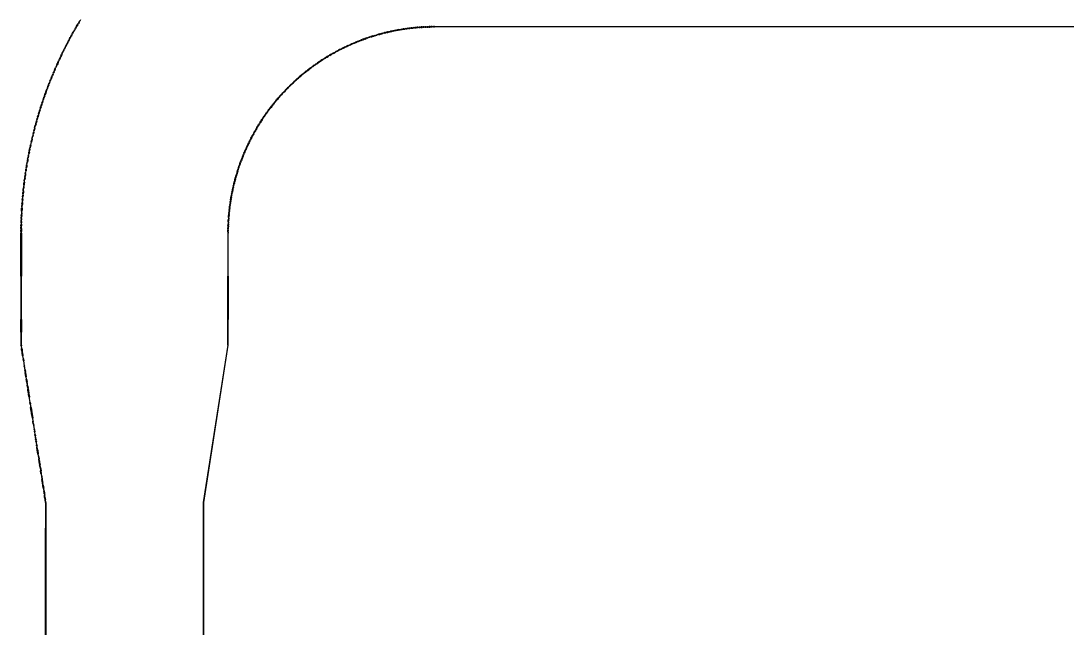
# Model space of a CAD drawing. Header units: metres. Extents: x 2 to 41.4, y 0.9 to 39.
# Drawn here: x 2 to 4.026, y 20.864 to 22.04 of the extents above; entities that cross this region are included whole.
import ezdxf

# ---------------------------------------------------------------- set-up
doc = ezdxf.new("R2010")
doc.units = ezdxf.units.M
doc.layers.add('BSA_MATERIAL_SECTION', color=7, linetype='Continuous')

msp = doc.modelspace()

# ---------------------------------------------------------------- linework, layer by layer
at = {"layer": 'BSA_MATERIAL_SECTION'}
for p, q in [((2.105, 22.0252), (2.1036, 22.0228)), ((2.1043, 22.0224), (2.1056, 22.0248)), ((2.105, 22.0252), (2.1063, 22.0277)), ((2.107, 22.0273), (2.1056, 22.0248)), ((2.1078, 22.0301), (2.1063, 22.0277)), ((2.107, 22.0273), (2.1085, 22.0297)), ((2.1078, 22.0301), (2.1092, 22.0326)), ((2.1099, 22.0322), (2.1085, 22.0297)), ((2.1092, 22.0326), (2.1106, 22.035)), ((2.1099, 22.0322), (2.1113, 22.0346)), ((2.112, 22.0374), (2.1106, 22.035)), ((2.1127, 22.037), (2.1113, 22.0346)), ((2.1135, 22.0398), (2.112, 22.0374)), ((2.1127, 22.037), (2.1142, 22.0394)), ((2.1156, 22.0418), (2.1142, 22.0394)), ((2.7414, 22.0245), (2.7394, 22.0242)), ((2.7414, 22.0245), (2.7433, 22.0248)), ((2.7453, 22.025), (2.7433, 22.0248)), ((2.7454, 22.0242), (2.7435, 22.024)), ((2.7453, 22.025), (2.7473, 22.0253)), ((2.7454, 22.0242), (2.7474, 22.0245)), ((2.7492, 22.0256), (2.7473, 22.0253)), ((2.7493, 22.0248), (2.7474, 22.0245)), ((2.7492, 22.0256), (2.7512, 22.0258)), ((2.7513, 22.025), (2.7493, 22.0248)), ((2.7532, 22.0261), (2.7512, 22.0258)), ((2.7513, 22.025), (2.7533, 22.0253)), ((2.7532, 22.0261), (2.7552, 22.0263)), ((2.7553, 22.0255), (2.7533, 22.0253)), ((2.7571, 22.0265), (2.7552, 22.0263)), ((2.7553, 22.0255), (2.7572, 22.0257)), ((2.7571, 22.0265), (2.7591, 22.0267)), ((2.7572, 22.0257), (2.7592, 22.0259)), ((2.7611, 22.0269), (2.7591, 22.0267)), ((2.7612, 22.0261), (2.7592, 22.0259)), ((2.7611, 22.0269), (2.7631, 22.0271)), ((2.7632, 22.0263), (2.7612, 22.0261)), ((2.7651, 22.0273), (2.7631, 22.0271)), ((2.7632, 22.0263), (2.7651, 22.0265)), ((2.7651, 22.0273), (2.767, 22.0275)), ((2.7671, 22.0267), (2.7651, 22.0265)), ((2.769, 22.0276), (2.767, 22.0275)), ((2.7671, 22.0267), (2.7691, 22.0268)), ((2.769, 22.0276), (2.771, 22.0278)), ((2.7711, 22.027), (2.7691, 22.0268)), ((2.773, 22.0279), (2.771, 22.0278)), ((2.7711, 22.027), (2.773, 22.0271)), ((2.773, 22.0279), (2.775, 22.0281)), ((2.775, 22.0273), (2.773, 22.0271)), ((2.777, 22.0282), (2.775, 22.0281)), ((2.775, 22.0273), (2.777, 22.0274)), ((2.777, 22.0282), (2.7789, 22.0283)), ((2.779, 22.0275), (2.777, 22.0274)), ((2.7809, 22.0284), (2.7789, 22.0283)), ((2.779, 22.0275), (2.781, 22.0276)), ((2.7809, 22.0284), (2.7829, 22.0285)), ((2.7829, 22.0277), (2.781, 22.0276)), ((2.7849, 22.0286), (2.7829, 22.0285)), ((2.7829, 22.0277), (2.7849, 22.0278)), ((2.7849, 22.0286), (2.7869, 22.0287)), ((2.7869, 22.0279), (2.7849, 22.0278)), ((2.7889, 22.0287), (2.7869, 22.0287)), ((2.7869, 22.0279), (2.7889, 22.0279)), ((2.7889, 22.0287), (2.7909, 22.0288)), ((2.7909, 22.028), (2.7889, 22.0279)), ((2.7928, 22.0288), (2.7909, 22.0288)), ((2.7909, 22.028), (2.7929, 22.028)), ((2.7928, 22.0288), (2.7948, 22.0289)), ((2.7948, 22.0281), (2.7929, 22.028)), ((2.7968, 22.0289), (2.7948, 22.0289)), ((2.7948, 22.0281), (2.7968, 22.0281)), ((2.7968, 22.0289), (2.7988, 22.0289)), ((2.7988, 22.0281), (2.7968, 22.0281)), ((2.8008, 22.0289), (2.7988, 22.0289)), ((2.7988, 22.0281), (2.8008, 22.0281)), ((2.8008, 22.0289), (2.8008, 22.0285)), ((2.8008, 22.0289), (5.9025, 22.0289)), ((2.8008, 22.0285), (2.8008, 22.0289)), ((2.8008, 22.0281), (2.8008, 22.0285)), ((2.8008, 22.0285), (2.8008, 22.0281)), ((5.9025, 22.0281), (2.8008, 22.0281)), ((2.0941, 22.0055), (2.0927, 22.003)), ((2.0934, 22.0026), (2.0948, 22.0051)), ((2.0941, 22.0055), (2.0954, 22.008)), ((2.0961, 22.0076), (2.0948, 22.0051)), ((2.0967, 22.0104), (2.0954, 22.008)), ((2.0961, 22.0076), (2.0974, 22.0101)), ((2.0967, 22.0104), (2.0981, 22.0129)), ((2.0988, 22.0125), (2.0974, 22.0101)), ((2.0994, 22.0154), (2.0981, 22.0129)), ((2.0988, 22.0125), (2.1001, 22.015)), ((2.0994, 22.0154), (2.1008, 22.0179)), ((2.1015, 22.0175), (2.1001, 22.015)), ((2.1022, 22.0203), (2.1008, 22.0179)), ((2.1015, 22.0175), (2.1029, 22.0199)), ((2.1022, 22.0203), (2.1036, 22.0228)), ((2.1043, 22.0224), (2.1029, 22.0199)), ((2.6607, 22.0036), (2.6625, 22.0042)), ((2.6644, 22.0049), (2.6625, 22.0042)), ((2.6628, 22.0035), (2.6647, 22.0042)), ((2.6644, 22.0049), (2.6663, 22.0056)), ((2.6665, 22.0048), (2.6647, 22.0042)), ((2.6682, 22.0063), (2.6663, 22.0056)), ((2.6665, 22.0048), (2.6684, 22.0055)), ((2.67, 22.0069), (2.6682, 22.0063)), ((2.6703, 22.0062), (2.6684, 22.0055)), ((2.67, 22.0069), (2.6719, 22.0076)), ((2.6703, 22.0062), (2.6722, 22.0068)), ((2.6719, 22.0076), (2.6738, 22.0082)), ((2.674, 22.0074), (2.6722, 22.0068)), ((2.6757, 22.0088), (2.6738, 22.0082)), ((2.674, 22.0074), (2.6759, 22.0081)), ((2.6757, 22.0088), (2.6776, 22.0094)), ((2.6778, 22.0087), (2.6759, 22.0081)), ((2.6795, 22.0101), (2.6776, 22.0094)), ((2.6778, 22.0087), (2.6797, 22.0093)), ((2.6814, 22.0107), (2.6795, 22.0101)), ((2.6816, 22.0099), (2.6797, 22.0093)), ((2.6814, 22.0107), (2.6833, 22.0112)), ((2.6816, 22.0099), (2.6835, 22.0105)), ((2.6852, 22.0118), (2.6833, 22.0112)), ((2.6854, 22.0111), (2.6835, 22.0105)), ((2.6852, 22.0118), (2.6871, 22.0124)), ((2.6854, 22.0111), (2.6873, 22.0116)), ((2.6871, 22.0124), (2.689, 22.013)), ((2.6873, 22.0116), (2.6892, 22.0122)), ((2.6909, 22.0135), (2.689, 22.013)), ((2.6911, 22.0127), (2.6892, 22.0122)), ((2.6909, 22.0135), (2.6928, 22.014)), ((2.693, 22.0133), (2.6911, 22.0127)), ((2.6947, 22.0146), (2.6928, 22.014)), ((2.693, 22.0133), (2.6949, 22.0138)), ((2.6947, 22.0146), (2.6966, 22.0151)), ((2.6968, 22.0143), (2.6949, 22.0138)), ((2.6986, 22.0156), (2.6966, 22.0151)), ((2.6968, 22.0143), (2.6988, 22.0148)), ((2.7005, 22.0161), (2.6986, 22.0156)), ((2.6988, 22.0148), (2.7007, 22.0153)), ((2.7005, 22.0161), (2.7024, 22.0166)), ((2.7026, 22.0158), (2.7007, 22.0153)), ((2.7024, 22.0166), (2.7043, 22.0171)), ((2.7045, 22.0163), (2.7026, 22.0158)), ((2.7063, 22.0176), (2.7043, 22.0171)), ((2.7045, 22.0163), (2.7065, 22.0168)), ((2.7063, 22.0176), (2.7082, 22.018)), ((2.7084, 22.0173), (2.7065, 22.0168)), ((2.7101, 22.0185), (2.7082, 22.018)), ((2.7084, 22.0173), (2.7103, 22.0177)), ((2.7121, 22.0189), (2.7101, 22.0185)), ((2.7122, 22.0182), (2.7103, 22.0177)), ((2.7121, 22.0189), (2.714, 22.0194)), ((2.7122, 22.0182), (2.7142, 22.0186)), ((2.714, 22.0194), (2.716, 22.0198)), ((2.7161, 22.019), (2.7142, 22.0186)), ((2.7179, 22.0202), (2.716, 22.0198)), ((2.7161, 22.019), (2.7181, 22.0194)), ((2.7198, 22.0206), (2.7179, 22.0202)), ((2.72, 22.0198), (2.7181, 22.0194)), ((2.7198, 22.0206), (2.7218, 22.021)), ((2.72, 22.0198), (2.7219, 22.0202)), ((2.7218, 22.021), (2.7237, 22.0214)), ((2.7239, 22.0206), (2.7219, 22.0202)), ((2.7257, 22.0218), (2.7237, 22.0214)), ((2.7239, 22.0206), (2.7258, 22.021)), ((2.7257, 22.0218), (2.7276, 22.0222)), ((2.7278, 22.0214), (2.7258, 22.021)), ((2.7296, 22.0225), (2.7276, 22.0222)), ((2.7278, 22.0214), (2.7297, 22.0217)), ((2.7316, 22.0229), (2.7296, 22.0225)), ((2.7317, 22.0221), (2.7297, 22.0217)), ((2.7316, 22.0229), (2.7335, 22.0232)), ((2.7317, 22.0221), (2.7337, 22.0224)), ((2.7335, 22.0232), (2.7355, 22.0235)), ((2.7356, 22.0227), (2.7337, 22.0224)), ((2.7374, 22.0239), (2.7355, 22.0235)), ((2.7356, 22.0227), (2.7376, 22.0231)), ((2.7374, 22.0239), (2.7394, 22.0242)), ((2.7395, 22.0234), (2.7376, 22.0231)), ((2.7395, 22.0234), (2.7415, 22.0237)), ((2.7415, 22.0237), (2.7435, 22.024)), ((2.0837, 21.9854), (2.0825, 21.9829)), ((2.0832, 21.9825), (2.0845, 21.985)), ((2.0837, 21.9854), (2.085, 21.9879)), ((2.0857, 21.9876), (2.0845, 21.985)), ((2.0863, 21.9904), (2.085, 21.9879)), ((2.0857, 21.9876), (2.087, 21.9901)), ((2.0863, 21.9904), (2.0875, 21.993)), ((2.0883, 21.9926), (2.087, 21.9901)), ((2.0875, 21.993), (2.0888, 21.9955)), ((2.0883, 21.9926), (2.0895, 21.9951)), ((2.0901, 21.998), (2.0888, 21.9955)), ((2.0908, 21.9976), (2.0895, 21.9951)), ((2.0914, 22.0005), (2.0901, 21.998)), ((2.0908, 21.9976), (2.0921, 22.0001)), ((2.0914, 22.0005), (2.0927, 22.003)), ((2.0934, 22.0026), (2.0921, 22.0001)), ((2.6171, 21.9842), (2.6153, 21.9833)), ((2.6189, 21.9851), (2.6171, 21.9842)), ((2.6192, 21.9844), (2.6174, 21.9835)), ((2.6189, 21.9851), (2.6206, 21.986)), ((2.6192, 21.9844), (2.621, 21.9853)), ((2.6206, 21.986), (2.6224, 21.9869)), ((2.6228, 21.9862), (2.621, 21.9853)), ((2.6242, 21.9878), (2.6224, 21.9869)), ((2.6228, 21.9862), (2.6245, 21.9871)), ((2.6242, 21.9878), (2.626, 21.9887)), ((2.6263, 21.988), (2.6245, 21.9871)), ((2.6278, 21.9895), (2.626, 21.9887)), ((2.6263, 21.988), (2.6281, 21.9888)), ((2.6278, 21.9895), (2.6296, 21.9904)), ((2.6299, 21.9897), (2.6281, 21.9888)), ((2.6314, 21.9912), (2.6296, 21.9904)), ((2.6299, 21.9897), (2.6317, 21.9905)), ((2.6332, 21.9921), (2.6314, 21.9912)), ((2.6335, 21.9913), (2.6317, 21.9905)), ((2.6332, 21.9921), (2.635, 21.9929)), ((2.6335, 21.9913), (2.6353, 21.9922)), ((2.635, 21.9929), (2.6368, 21.9937)), ((2.6371, 21.993), (2.6353, 21.9922)), ((2.6386, 21.9945), (2.6368, 21.9937)), ((2.6371, 21.993), (2.6389, 21.9938)), ((2.6386, 21.9945), (2.6404, 21.9953)), ((2.6407, 21.9946), (2.6389, 21.9938)), ((2.6422, 21.9961), (2.6404, 21.9953)), ((2.6407, 21.9946), (2.6425, 21.9954)), ((2.6422, 21.9961), (2.6441, 21.9969)), ((2.6444, 21.9962), (2.6425, 21.9954)), ((2.6459, 21.9977), (2.6441, 21.9969)), ((2.6444, 21.9962), (2.6462, 21.997)), ((2.6459, 21.9977), (2.6477, 21.9985)), ((2.648, 21.9977), (2.6462, 21.997)), ((2.6496, 21.9992), (2.6477, 21.9985)), ((2.648, 21.9977), (2.6499, 21.9985)), ((2.6496, 21.9992), (2.6514, 22)), ((2.6517, 21.9992), (2.6499, 21.9985)), ((2.6533, 22.0007), (2.6514, 22)), ((2.6517, 21.9992), (2.6535, 22)), ((2.6533, 22.0007), (2.6551, 22.0014)), ((2.6554, 22.0007), (2.6535, 22)), ((2.657, 22.0021), (2.6551, 22.0014)), ((2.6554, 22.0007), (2.6572, 22.0014)), ((2.657, 22.0021), (2.6588, 22.0029)), ((2.6591, 22.0021), (2.6572, 22.0014)), ((2.6607, 22.0036), (2.6588, 22.0029)), ((2.6591, 22.0021), (2.661, 22.0028)), ((2.6628, 22.0035), (2.661, 22.0028)), ((2.074, 21.9651), (2.0728, 21.9625)), ((2.0735, 21.9622), (2.0747, 21.9647)), ((2.074, 21.9651), (2.0752, 21.9676)), ((2.0759, 21.9673), (2.0747, 21.9647)), ((2.0752, 21.9676), (2.0764, 21.9702)), ((2.0759, 21.9673), (2.0771, 21.9698)), ((2.0776, 21.9727), (2.0764, 21.9702)), ((2.0783, 21.9724), (2.0771, 21.9698)), ((2.0776, 21.9727), (2.0788, 21.9753)), ((2.0795, 21.9749), (2.0783, 21.9724)), ((2.08, 21.9778), (2.0788, 21.9753)), ((2.0795, 21.9749), (2.0807, 21.9775)), ((2.08, 21.9778), (2.0812, 21.9803)), ((2.0807, 21.9775), (2.082, 21.98)), ((2.0825, 21.9829), (2.0812, 21.9803)), ((2.0832, 21.9825), (2.082, 21.98)), ((2.5827, 21.9642), (2.5811, 21.9631)), ((2.5832, 21.9636), (2.5815, 21.9625)), ((2.5844, 21.9653), (2.5827, 21.9642)), ((2.5832, 21.9636), (2.5848, 21.9646)), ((2.5844, 21.9653), (2.5861, 21.9664)), ((2.5865, 21.9657), (2.5848, 21.9646)), ((2.5861, 21.9664), (2.5877, 21.9674)), ((2.5882, 21.9668), (2.5865, 21.9657)), ((2.5894, 21.9685), (2.5877, 21.9674)), ((2.5882, 21.9668), (2.5899, 21.9678)), ((2.5894, 21.9685), (2.5911, 21.9695)), ((2.5915, 21.9689), (2.5899, 21.9678)), ((2.5928, 21.9706), (2.5911, 21.9695)), ((2.5915, 21.9689), (2.5932, 21.9699)), ((2.5945, 21.9716), (2.5928, 21.9706)), ((2.5932, 21.9699), (2.5949, 21.9709)), ((2.5945, 21.9716), (2.5962, 21.9726)), ((2.5966, 21.9719), (2.5949, 21.9709)), ((2.5962, 21.9726), (2.5979, 21.9736)), ((2.5983, 21.973), (2.5966, 21.9719)), ((2.5997, 21.9747), (2.5979, 21.9736)), ((2.5983, 21.973), (2.6001, 21.974)), ((2.6014, 21.9756), (2.5997, 21.9747)), ((2.6001, 21.974), (2.6018, 21.9749)), ((2.6014, 21.9756), (2.6031, 21.9766)), ((2.6035, 21.9759), (2.6018, 21.9749)), ((2.6048, 21.9776), (2.6031, 21.9766)), ((2.6052, 21.9769), (2.6035, 21.9759)), ((2.6048, 21.9776), (2.6066, 21.9786)), ((2.6052, 21.9769), (2.607, 21.9779)), ((2.6066, 21.9786), (2.6083, 21.9795)), ((2.607, 21.9779), (2.6087, 21.9788)), ((2.6101, 21.9805), (2.6083, 21.9795)), ((2.6104, 21.9798), (2.6087, 21.9788)), ((2.6118, 21.9814), (2.6101, 21.9805)), ((2.6122, 21.9807), (2.6104, 21.9798)), ((2.6118, 21.9814), (2.6136, 21.9824)), ((2.6122, 21.9807), (2.6139, 21.9817)), ((2.6136, 21.9824), (2.6153, 21.9833)), ((2.6139, 21.9817), (2.6157, 21.9826)), ((2.6174, 21.9835), (2.6157, 21.9826)), ((2.0648, 21.9445), (2.0637, 21.9419)), ((2.0644, 21.9415), (2.0655, 21.9441)), ((2.0648, 21.9445), (2.0659, 21.947)), ((2.0666, 21.9467), (2.0655, 21.9441)), ((2.0659, 21.947), (2.067, 21.9496)), ((2.0666, 21.9467), (2.0678, 21.9493)), ((2.0682, 21.9522), (2.067, 21.9496)), ((2.0689, 21.9519), (2.0678, 21.9493)), ((2.0693, 21.9548), (2.0682, 21.9522)), ((2.0689, 21.9519), (2.07, 21.9545)), ((2.0693, 21.9548), (2.0705, 21.9574)), ((2.0712, 21.957), (2.07, 21.9545)), ((2.0716, 21.9599), (2.0705, 21.9574)), ((2.0724, 21.9596), (2.0712, 21.957)), ((2.0716, 21.9599), (2.0728, 21.9625)), ((2.0724, 21.9596), (2.0735, 21.9622)), ((2.5536, 21.9434), (2.5521, 21.9422)), ((2.5536, 21.9434), (2.5552, 21.9446)), ((2.5557, 21.944), (2.5541, 21.9428)), ((2.5568, 21.9458), (2.5552, 21.9446)), ((2.5557, 21.944), (2.5573, 21.9452)), ((2.5568, 21.9458), (2.5584, 21.947)), ((2.5588, 21.9464), (2.5573, 21.9452)), ((2.5599, 21.9483), (2.5584, 21.947)), ((2.5588, 21.9464), (2.5604, 21.9476)), ((2.5615, 21.9494), (2.5599, 21.9483)), ((2.5604, 21.9476), (2.562, 21.9488)), ((2.5615, 21.9494), (2.5631, 21.9506)), ((2.5636, 21.95), (2.562, 21.9488)), ((2.5631, 21.9506), (2.5647, 21.9518)), ((2.5652, 21.9512), (2.5636, 21.95)), ((2.5663, 21.953), (2.5647, 21.9518)), ((2.5652, 21.9512), (2.5668, 21.9523)), ((2.5679, 21.9541), (2.5663, 21.953)), ((2.5684, 21.9535), (2.5668, 21.9523)), ((2.5679, 21.9541), (2.5696, 21.9553)), ((2.5684, 21.9535), (2.57, 21.9546)), ((2.5712, 21.9564), (2.5696, 21.9553)), ((2.57, 21.9546), (2.5717, 21.9558)), ((2.5712, 21.9564), (2.5728, 21.9576)), ((2.5733, 21.9569), (2.5717, 21.9558)), ((2.5728, 21.9576), (2.5745, 21.9587)), ((2.5733, 21.9569), (2.5749, 21.958)), ((2.5761, 21.9598), (2.5745, 21.9587)), ((2.5765, 21.9592), (2.5749, 21.958)), ((2.5761, 21.9598), (2.5777, 21.9609)), ((2.5765, 21.9592), (2.5782, 21.9603)), ((2.5794, 21.962), (2.5777, 21.9609)), ((2.5798, 21.9614), (2.5782, 21.9603)), ((2.5794, 21.962), (2.5811, 21.9631)), ((2.5798, 21.9614), (2.5815, 21.9625)), ((2.0562, 21.9236), (2.0552, 21.921)), ((2.0559, 21.9207), (2.0569, 21.9233)), ((2.0562, 21.9236), (2.0572, 21.9262)), ((2.058, 21.9259), (2.0569, 21.9233)), ((2.0583, 21.9288), (2.0572, 21.9262)), ((2.058, 21.9259), (2.059, 21.9285)), ((2.0583, 21.9288), (2.0593, 21.9314)), ((2.0601, 21.9311), (2.059, 21.9285)), ((2.0604, 21.9341), (2.0593, 21.9314)), ((2.0601, 21.9311), (2.0612, 21.9337)), ((2.0604, 21.9341), (2.0615, 21.9367)), ((2.0622, 21.9364), (2.0612, 21.9337)), ((2.0626, 21.9393), (2.0615, 21.9367)), ((2.0622, 21.9364), (2.0633, 21.939)), ((2.0626, 21.9393), (2.0637, 21.9419)), ((2.0644, 21.9415), (2.0633, 21.939)), ((2.5294, 21.9228), (2.5309, 21.9241)), ((2.5314, 21.9235), (2.53, 21.9222)), ((2.5324, 21.9255), (2.5309, 21.9241)), ((2.5314, 21.9235), (2.5329, 21.9249)), ((2.5324, 21.9255), (2.5338, 21.9268)), ((2.5344, 21.9262), (2.5329, 21.9249)), ((2.5353, 21.9281), (2.5338, 21.9268)), ((2.5344, 21.9262), (2.5359, 21.9275)), ((2.5353, 21.9281), (2.5368, 21.9294)), ((2.5359, 21.9275), (2.5373, 21.9288)), ((2.5383, 21.9307), (2.5368, 21.9294)), ((2.5388, 21.9301), (2.5373, 21.9288)), ((2.5383, 21.9307), (2.5398, 21.932)), ((2.5403, 21.9314), (2.5388, 21.9301)), ((2.5413, 21.9333), (2.5398, 21.932)), ((2.5403, 21.9314), (2.5418, 21.9327)), ((2.5413, 21.9333), (2.5428, 21.9346)), ((2.5434, 21.934), (2.5418, 21.9327)), ((2.5444, 21.9359), (2.5428, 21.9346)), ((2.5434, 21.934), (2.5449, 21.9353)), ((2.5444, 21.9359), (2.5459, 21.9372)), ((2.5464, 21.9365), (2.5449, 21.9353)), ((2.5474, 21.9384), (2.5459, 21.9372)), ((2.5464, 21.9365), (2.5479, 21.9378)), ((2.5474, 21.9384), (2.549, 21.9397)), ((2.5495, 21.9391), (2.5479, 21.9378)), ((2.5505, 21.9409), (2.549, 21.9397)), ((2.5495, 21.9391), (2.551, 21.9403)), ((2.5505, 21.9409), (2.5521, 21.9422)), ((2.551, 21.9403), (2.5526, 21.9415)), ((2.5541, 21.9428), (2.5526, 21.9415)), ((2.0482, 21.9025), (2.0492, 21.9052)), ((2.0489, 21.9022), (2.0499, 21.9049)), ((2.0492, 21.9052), (2.0501, 21.9078)), ((2.0499, 21.9049), (2.0509, 21.9075)), ((2.0511, 21.9104), (2.0501, 21.9078)), ((2.0519, 21.9102), (2.0509, 21.9075)), ((2.0521, 21.9131), (2.0511, 21.9104)), ((2.0519, 21.9102), (2.0529, 21.9128)), ((2.0521, 21.9131), (2.0531, 21.9157)), ((2.0539, 21.9154), (2.0529, 21.9128)), ((2.0531, 21.9157), (2.0541, 21.9183)), ((2.0539, 21.9154), (2.0549, 21.9181)), ((2.0552, 21.921), (2.0541, 21.9183)), ((2.0559, 21.9207), (2.0549, 21.9181)), ((2.5096, 21.9032), (2.5083, 21.9017)), ((2.5089, 21.9012), (2.5102, 21.9026)), ((2.5096, 21.9032), (2.511, 21.9046)), ((2.5116, 21.9041), (2.5102, 21.9026)), ((2.5124, 21.9061), (2.511, 21.9046)), ((2.5116, 21.9041), (2.513, 21.9055)), ((2.5124, 21.9061), (2.5138, 21.9075)), ((2.5143, 21.9069), (2.513, 21.9055)), ((2.5152, 21.9089), (2.5138, 21.9075)), ((2.5143, 21.9069), (2.5157, 21.9084)), ((2.5152, 21.9089), (2.5166, 21.9103)), ((2.5157, 21.9084), (2.5171, 21.9098)), ((2.518, 21.9117), (2.5166, 21.9103)), ((2.5185, 21.9112), (2.5171, 21.9098)), ((2.518, 21.9117), (2.5194, 21.9131)), ((2.5199, 21.9126), (2.5185, 21.9112)), ((2.5208, 21.9145), (2.5194, 21.9131)), ((2.5199, 21.9126), (2.5213, 21.914)), ((2.5208, 21.9145), (2.5222, 21.9159)), ((2.5213, 21.914), (2.5228, 21.9154)), ((2.5236, 21.9173), (2.5222, 21.9159)), ((2.5242, 21.9167), (2.5228, 21.9154)), ((2.5236, 21.9173), (2.5251, 21.9187)), ((2.5256, 21.9181), (2.5242, 21.9167)), ((2.5265, 21.9201), (2.5251, 21.9187)), ((2.5256, 21.9181), (2.5271, 21.9195)), ((2.5265, 21.9201), (2.528, 21.9214)), ((2.5285, 21.9208), (2.5271, 21.9195)), ((2.5294, 21.9228), (2.528, 21.9214)), ((2.5285, 21.9208), (2.53, 21.9222)), ((2.0408, 21.8812), (2.0417, 21.8839)), ((2.0424, 21.8836), (2.0415, 21.8809)), ((2.0426, 21.8865), (2.0417, 21.8839)), ((2.0424, 21.8836), (2.0433, 21.8863)), ((2.0426, 21.8865), (2.0435, 21.8892)), ((2.0442, 21.8889), (2.0433, 21.8863)), ((2.0435, 21.8892), (2.0444, 21.8919)), ((2.0442, 21.8889), (2.0452, 21.8916)), ((2.0453, 21.8945), (2.0444, 21.8919)), ((2.0461, 21.8943), (2.0452, 21.8916)), ((2.0463, 21.8972), (2.0453, 21.8945)), ((2.0461, 21.8943), (2.047, 21.8969)), ((2.0463, 21.8972), (2.0472, 21.8998)), ((2.048, 21.8996), (2.047, 21.8969)), ((2.0482, 21.9025), (2.0472, 21.8998)), ((2.0489, 21.9022), (2.048, 21.8996)), ((2.4925, 21.8838), (2.4913, 21.8823)), ((2.4932, 21.8833), (2.4919, 21.8818)), ((2.4925, 21.8838), (2.4938, 21.8853)), ((2.4932, 21.8833), (2.4944, 21.8848)), ((2.4938, 21.8853), (2.4951, 21.8869)), ((2.4944, 21.8848), (2.4957, 21.8863)), ((2.4964, 21.8884), (2.4951, 21.8869)), ((2.497, 21.8879), (2.4957, 21.8863)), ((2.4964, 21.8884), (2.4977, 21.8899)), ((2.4983, 21.8894), (2.497, 21.8879)), ((2.499, 21.8914), (2.4977, 21.8899)), ((2.4983, 21.8894), (2.4996, 21.8909)), ((2.499, 21.8914), (2.5003, 21.8929)), ((2.5009, 21.8924), (2.4996, 21.8909)), ((2.5016, 21.8944), (2.5003, 21.8929)), ((2.5009, 21.8924), (2.5022, 21.8939)), ((2.5016, 21.8944), (2.5029, 21.8959)), ((2.5035, 21.8953), (2.5022, 21.8939)), ((2.5043, 21.8973), (2.5029, 21.8959)), ((2.5035, 21.8953), (2.5048, 21.8968)), ((2.5043, 21.8973), (2.5056, 21.8988)), ((2.5062, 21.8983), (2.5048, 21.8968)), ((2.5069, 21.9003), (2.5056, 21.8988)), ((2.5062, 21.8983), (2.5075, 21.8997)), ((2.5069, 21.9003), (2.5083, 21.9017)), ((2.5089, 21.9012), (2.5075, 21.8997)), ((2.034, 21.8597), (2.0348, 21.8624)), ((2.0356, 21.8621), (2.0347, 21.8594)), ((2.0356, 21.8651), (2.0348, 21.8624)), ((2.0356, 21.8651), (2.0365, 21.8678)), ((2.0356, 21.8621), (2.0364, 21.8648)), ((2.0372, 21.8675), (2.0364, 21.8648)), ((2.0373, 21.8705), (2.0365, 21.8678)), ((2.0372, 21.8675), (2.0381, 21.8702)), ((2.0373, 21.8705), (2.0382, 21.8731)), ((2.0389, 21.8729), (2.0381, 21.8702)), ((2.039, 21.8758), (2.0382, 21.8731)), ((2.0389, 21.8729), (2.0398, 21.8756)), ((2.039, 21.8758), (2.0399, 21.8785)), ((2.0407, 21.8783), (2.0398, 21.8756)), ((2.0408, 21.8812), (2.0399, 21.8785)), ((2.0407, 21.8783), (2.0415, 21.8809)), ((2.4767, 21.8634), (2.4756, 21.8618)), ((2.4762, 21.8613), (2.4774, 21.8629)), ((2.4767, 21.8634), (2.4779, 21.865)), ((2.4785, 21.8645), (2.4774, 21.8629)), ((2.4791, 21.8666), (2.4779, 21.865)), ((2.4785, 21.8645), (2.4797, 21.8661)), ((2.4791, 21.8666), (2.4803, 21.8682)), ((2.4809, 21.8677), (2.4797, 21.8661)), ((2.4815, 21.8698), (2.4803, 21.8682)), ((2.4809, 21.8677), (2.4821, 21.8693)), ((2.4815, 21.8698), (2.4827, 21.8714)), ((2.4833, 21.8709), (2.4821, 21.8693)), ((2.4839, 21.8729), (2.4827, 21.8714)), ((2.4833, 21.8709), (2.4845, 21.8724)), ((2.4839, 21.8729), (2.4851, 21.8745)), ((2.4857, 21.874), (2.4845, 21.8724)), ((2.4863, 21.8761), (2.4851, 21.8745)), ((2.4857, 21.874), (2.4869, 21.8756)), ((2.4863, 21.8761), (2.4875, 21.8776)), ((2.4882, 21.8771), (2.4869, 21.8756)), ((2.4888, 21.8792), (2.4875, 21.8776)), ((2.4882, 21.8771), (2.4894, 21.8787)), ((2.4888, 21.8792), (2.49, 21.8807)), ((2.4907, 21.8802), (2.4894, 21.8787)), ((2.4913, 21.8823), (2.49, 21.8807)), ((2.4907, 21.8802), (2.4919, 21.8818)), ((2.0293, 21.8434), (2.0285, 21.8407)), ((2.0293, 21.8434), (2.03, 21.8461)), ((2.0293, 21.8405), (2.03, 21.8432)), ((2.0308, 21.8489), (2.03, 21.8461)), ((2.0308, 21.8459), (2.03, 21.8432)), ((2.0308, 21.8489), (2.0316, 21.8516)), ((2.0308, 21.8459), (2.0316, 21.8486)), ((2.0324, 21.8543), (2.0316, 21.8516)), ((2.0323, 21.8513), (2.0316, 21.8486)), ((2.0323, 21.8513), (2.0331, 21.854)), ((2.0324, 21.8543), (2.0332, 21.857)), ((2.0339, 21.8567), (2.0331, 21.854)), ((2.034, 21.8597), (2.0332, 21.857)), ((2.0339, 21.8567), (2.0347, 21.8594)), ((2.4612, 21.8403), (2.4623, 21.842)), ((2.4633, 21.8436), (2.4623, 21.842)), ((2.4629, 21.8415), (2.464, 21.8432)), ((2.4633, 21.8436), (2.4644, 21.8453)), ((2.4651, 21.8449), (2.464, 21.8432)), ((2.4655, 21.847), (2.4644, 21.8453)), ((2.4651, 21.8449), (2.4661, 21.8465)), ((2.4655, 21.847), (2.4666, 21.8486)), ((2.4672, 21.8482), (2.4661, 21.8465)), ((2.4677, 21.8503), (2.4666, 21.8486)), ((2.4672, 21.8482), (2.4683, 21.8499)), ((2.4677, 21.8503), (2.4688, 21.852)), ((2.4694, 21.8515), (2.4683, 21.8499)), ((2.4699, 21.8536), (2.4688, 21.852)), ((2.4694, 21.8515), (2.4705, 21.8532)), ((2.4699, 21.8536), (2.471, 21.8552)), ((2.4717, 21.8548), (2.4705, 21.8532)), ((2.4721, 21.8569), (2.471, 21.8552)), ((2.4717, 21.8548), (2.4728, 21.8564)), ((2.4721, 21.8569), (2.4733, 21.8585)), ((2.4739, 21.8581), (2.4728, 21.8564)), ((2.4744, 21.8601), (2.4733, 21.8585)), ((2.4739, 21.8581), (2.4751, 21.8597)), ((2.4744, 21.8601), (2.4756, 21.8618)), ((2.4762, 21.8613), (2.4751, 21.8597)), ((2.0235, 21.8216), (2.0229, 21.8189)), ((2.0235, 21.8216), (2.0242, 21.8243)), ((2.0249, 21.8271), (2.0242, 21.8243)), ((2.025, 21.8241), (2.0243, 21.8214)), ((2.0249, 21.8271), (2.0256, 21.8298)), ((2.025, 21.8241), (2.0257, 21.8269)), ((2.0263, 21.8325), (2.0256, 21.8298)), ((2.0264, 21.8296), (2.0257, 21.8269)), ((2.0263, 21.8325), (2.027, 21.8353)), ((2.0271, 21.8323), (2.0264, 21.8296)), ((2.027, 21.8353), (2.0278, 21.838)), ((2.0271, 21.8323), (2.0278, 21.8351)), ((2.0285, 21.8407), (2.0278, 21.838)), ((2.0278, 21.8351), (2.0286, 21.8378)), ((2.0293, 21.8405), (2.0286, 21.8378)), ((2.4511, 21.8231), (2.4502, 21.8214)), ((2.4509, 21.821), (2.4518, 21.8228)), ((2.4511, 21.8231), (2.4521, 21.8249)), ((2.4528, 21.8245), (2.4518, 21.8228)), ((2.4531, 21.8266), (2.4521, 21.8249)), ((2.4528, 21.8245), (2.4538, 21.8262)), ((2.4531, 21.8266), (2.4541, 21.8283)), ((2.4548, 21.8279), (2.4538, 21.8262)), ((2.4551, 21.8301), (2.4541, 21.8283)), ((2.4548, 21.8279), (2.4557, 21.8297)), ((2.4561, 21.8318), (2.4551, 21.8301)), ((2.4568, 21.8314), (2.4557, 21.8297)), ((2.4561, 21.8318), (2.4571, 21.8335)), ((2.4568, 21.8314), (2.4578, 21.8331)), ((2.4571, 21.8335), (2.4581, 21.8352)), ((2.4588, 21.8348), (2.4578, 21.8331)), ((2.4591, 21.8369), (2.4581, 21.8352)), ((2.4588, 21.8348), (2.4598, 21.8365)), ((2.4591, 21.8369), (2.4602, 21.8386)), ((2.4608, 21.8382), (2.4598, 21.8365)), ((2.4612, 21.8403), (2.4602, 21.8386)), ((2.4608, 21.8382), (2.4619, 21.8399)), ((2.4629, 21.8415), (2.4619, 21.8399)), ((2.019, 21.8024), (2.0184, 21.7996)), ((2.0196, 21.8051), (2.019, 21.8024)), ((2.0192, 21.7995), (2.0198, 21.8022)), ((2.0196, 21.8051), (2.0203, 21.8079)), ((2.0198, 21.8022), (2.0204, 21.805)), ((2.0209, 21.8106), (2.0203, 21.8079)), ((2.021, 21.8077), (2.0204, 21.805)), ((2.0209, 21.8106), (2.0215, 21.8134)), ((2.0217, 21.8105), (2.021, 21.8077)), ((2.0215, 21.8134), (2.0222, 21.8161)), ((2.0217, 21.8105), (2.0223, 21.8132)), ((2.0229, 21.8189), (2.0222, 21.8161)), ((2.0223, 21.8132), (2.023, 21.8159)), ((2.0236, 21.8187), (2.023, 21.8159)), ((2.0236, 21.8187), (2.0243, 21.8214)), ((2.4393, 21.8002), (2.4402, 21.8019)), ((2.44, 21.7998), (2.4409, 21.8016)), ((2.4402, 21.8019), (2.441, 21.8037)), ((2.4418, 21.8034), (2.4409, 21.8016)), ((2.4419, 21.8055), (2.441, 21.8037)), ((2.4418, 21.8034), (2.4426, 21.8052)), ((2.4419, 21.8055), (2.4428, 21.8073)), ((2.4435, 21.8069), (2.4426, 21.8052)), ((2.4437, 21.8091), (2.4428, 21.8073)), ((2.4435, 21.8069), (2.4444, 21.8087)), ((2.4437, 21.8091), (2.4446, 21.8109)), ((2.4453, 21.8105), (2.4444, 21.8087)), ((2.4455, 21.8126), (2.4446, 21.8109)), ((2.4453, 21.8105), (2.4462, 21.8123)), ((2.4455, 21.8126), (2.4464, 21.8144)), ((2.4471, 21.814), (2.4462, 21.8123)), ((2.4473, 21.8161), (2.4464, 21.8144)), ((2.4471, 21.814), (2.448, 21.8158)), ((2.4473, 21.8161), (2.4483, 21.8179)), ((2.449, 21.8175), (2.448, 21.8158)), ((2.4492, 21.8197), (2.4483, 21.8179)), ((2.449, 21.8175), (2.4499, 21.8193)), ((2.4492, 21.8197), (2.4502, 21.8214)), ((2.4509, 21.821), (2.4499, 21.8193)), ((2.015, 21.7831), (2.0144, 21.7803)), ((2.015, 21.7831), (2.0155, 21.7858)), ((2.0152, 21.7801), (2.0158, 21.7829)), ((2.0161, 21.7886), (2.0155, 21.7858)), ((2.0163, 21.7857), (2.0158, 21.7829)), ((2.0161, 21.7886), (2.0166, 21.7914)), ((2.0163, 21.7857), (2.0169, 21.7884)), ((2.0166, 21.7914), (2.0172, 21.7941)), ((2.0174, 21.7912), (2.0169, 21.7884)), ((2.0178, 21.7969), (2.0172, 21.7941)), ((2.0174, 21.7912), (2.018, 21.7939)), ((2.0178, 21.7969), (2.0184, 21.7996)), ((2.0186, 21.7967), (2.018, 21.7939)), ((2.0192, 21.7995), (2.0186, 21.7967)), ((2.4305, 21.7801), (2.4313, 21.782)), ((2.432, 21.7817), (2.4312, 21.7798)), ((2.432, 21.7838), (2.4313, 21.782)), ((2.432, 21.7838), (2.4328, 21.7856)), ((2.432, 21.7817), (2.4328, 21.7835)), ((2.4336, 21.7875), (2.4328, 21.7856)), ((2.4335, 21.7853), (2.4328, 21.7835)), ((2.4335, 21.7853), (2.4343, 21.7872)), ((2.4336, 21.7875), (2.4344, 21.7893)), ((2.4351, 21.789), (2.4343, 21.7872)), ((2.4352, 21.7911), (2.4344, 21.7893)), ((2.4351, 21.789), (2.4359, 21.7908)), ((2.4352, 21.7911), (2.436, 21.7929)), ((2.4367, 21.7926), (2.4359, 21.7908)), ((2.4368, 21.7947), (2.436, 21.7929)), ((2.4367, 21.7926), (2.4375, 21.7944)), ((2.4368, 21.7947), (2.4376, 21.7965)), ((2.4384, 21.7962), (2.4375, 21.7944)), ((2.4385, 21.7984), (2.4376, 21.7965)), ((2.4384, 21.7962), (2.4392, 21.798)), ((2.4393, 21.8002), (2.4385, 21.7984)), ((2.44, 21.7998), (2.4392, 21.798)), ((2.0105, 21.7581), (2.011, 21.7609)), ((2.0114, 21.7636), (2.011, 21.7609)), ((2.0114, 21.7636), (2.0119, 21.7664)), ((2.0117, 21.7607), (2.0122, 21.7635)), ((2.0124, 21.7692), (2.0119, 21.7664)), ((2.0122, 21.7635), (2.0127, 21.7663)), ((2.0129, 21.772), (2.0124, 21.7692)), ((2.0132, 21.7691), (2.0127, 21.7663)), ((2.0129, 21.772), (2.0134, 21.7747)), ((2.0137, 21.7718), (2.0132, 21.7691)), ((2.0139, 21.7775), (2.0134, 21.7747)), ((2.0137, 21.7718), (2.0142, 21.7746)), ((2.0139, 21.7775), (2.0144, 21.7803)), ((2.0147, 21.7774), (2.0142, 21.7746)), ((2.0147, 21.7774), (2.0152, 21.7801)), ((2.4234, 21.7616), (2.4228, 21.7597)), ((2.4241, 21.7634), (2.4234, 21.7616)), ((2.4235, 21.7594), (2.4242, 21.7613)), ((2.4241, 21.7634), (2.4248, 21.7653)), ((2.4249, 21.7632), (2.4242, 21.7613)), ((2.4248, 21.7653), (2.4255, 21.7672)), ((2.4249, 21.7632), (2.4255, 21.765)), ((2.4261, 21.769), (2.4255, 21.7672)), ((2.4262, 21.7669), (2.4255, 21.765)), ((2.4261, 21.769), (2.4269, 21.7709)), ((2.4262, 21.7669), (2.4269, 21.7688)), ((2.4276, 21.7727), (2.4269, 21.7709)), ((2.4276, 21.7706), (2.4269, 21.7688)), ((2.4276, 21.7727), (2.4283, 21.7746)), ((2.4276, 21.7706), (2.4283, 21.7725)), ((2.429, 21.7765), (2.4283, 21.7746)), ((2.429, 21.7743), (2.4283, 21.7725)), ((2.429, 21.7765), (2.4297, 21.7783)), ((2.429, 21.7743), (2.4297, 21.7762)), ((2.4305, 21.7801), (2.4297, 21.7783)), ((2.4305, 21.778), (2.4297, 21.7762)), ((2.4305, 21.778), (2.4312, 21.7798)), ((2.0075, 21.7386), (2.0079, 21.7413)), ((2.0083, 21.7441), (2.0079, 21.7413)), ((2.0083, 21.7441), (2.0087, 21.7469)), ((2.0087, 21.7412), (2.0083, 21.7384)), ((2.0092, 21.7497), (2.0087, 21.7469)), ((2.0091, 21.744), (2.0087, 21.7412)), ((2.0091, 21.744), (2.0095, 21.7468)), ((2.0092, 21.7497), (2.0096, 21.7525)), ((2.0095, 21.7468), (2.01, 21.7496)), ((2.01, 21.7553), (2.0096, 21.7525)), ((2.01, 21.7553), (2.0105, 21.7581)), ((2.0104, 21.7524), (2.01, 21.7496)), ((2.0104, 21.7524), (2.0108, 21.7552)), ((2.0113, 21.7579), (2.0108, 21.7552)), ((2.0117, 21.7607), (2.0113, 21.7579)), ((2.4162, 21.7388), (2.4168, 21.7407)), ((2.4173, 21.7426), (2.4168, 21.7407)), ((2.4173, 21.7426), (2.4179, 21.7445)), ((2.4175, 21.7405), (2.4181, 21.7424)), ((2.4185, 21.7464), (2.4179, 21.7445)), ((2.4187, 21.7443), (2.4181, 21.7424)), ((2.4185, 21.7464), (2.4191, 21.7483)), ((2.4187, 21.7443), (2.4192, 21.7462)), ((2.4196, 21.7502), (2.4191, 21.7483)), ((2.4198, 21.7481), (2.4192, 21.7462)), ((2.4196, 21.7502), (2.4203, 21.7521)), ((2.4198, 21.7481), (2.4204, 21.75)), ((2.4209, 21.754), (2.4203, 21.7521)), ((2.421, 21.7519), (2.4204, 21.75)), ((2.4215, 21.7559), (2.4209, 21.754)), ((2.421, 21.7519), (2.4216, 21.7538)), ((2.4215, 21.7559), (2.4221, 21.7578)), ((2.4223, 21.7557), (2.4216, 21.7538)), ((2.4221, 21.7578), (2.4228, 21.7597)), ((2.4223, 21.7557), (2.4229, 21.7575)), ((2.4235, 21.7594), (2.4229, 21.7575)), ((2.0054, 21.7218), (2.0051, 21.719)), ((2.0054, 21.7218), (2.0057, 21.7246)), ((2.0057, 21.7246), (2.0061, 21.7274)), ((2.0059, 21.7189), (2.0062, 21.7217)), ((2.0064, 21.7302), (2.0061, 21.7274)), ((2.0065, 21.7245), (2.0062, 21.7217)), ((2.0064, 21.7302), (2.0068, 21.733)), ((2.0069, 21.7273), (2.0065, 21.7245)), ((2.0072, 21.7358), (2.0068, 21.733)), ((2.0069, 21.7273), (2.0072, 21.7301)), ((2.0075, 21.7386), (2.0072, 21.7358)), ((2.0072, 21.7301), (2.0076, 21.7329)), ((2.008, 21.7357), (2.0076, 21.7329)), ((2.008, 21.7357), (2.0083, 21.7384)), ((2.4112, 21.7196), (2.4117, 21.7215)), ((2.4121, 21.7234), (2.4117, 21.7215)), ((2.4125, 21.7213), (2.412, 21.7194)), ((2.4121, 21.7234), (2.4126, 21.7254)), ((2.4125, 21.7213), (2.4129, 21.7233)), ((2.4131, 21.7273), (2.4126, 21.7254)), ((2.4134, 21.7252), (2.4129, 21.7233)), ((2.4131, 21.7273), (2.4136, 21.7292)), ((2.4134, 21.7252), (2.4139, 21.7271)), ((2.4141, 21.7312), (2.4136, 21.7292)), ((2.4144, 21.729), (2.4139, 21.7271)), ((2.4141, 21.7312), (2.4146, 21.7331)), ((2.4144, 21.729), (2.4149, 21.7309)), ((2.4151, 21.735), (2.4146, 21.7331)), ((2.4154, 21.7329), (2.4149, 21.7309)), ((2.4151, 21.735), (2.4157, 21.7369)), ((2.4154, 21.7329), (2.4159, 21.7348)), ((2.4162, 21.7388), (2.4157, 21.7369)), ((2.4164, 21.7367), (2.4159, 21.7348)), ((2.4164, 21.7367), (2.417, 21.7386)), ((2.4175, 21.7405), (2.417, 21.7386)), ((2.0031, 21.6993), (2.0034, 21.7021)), ((2.0036, 21.7049), (2.0034, 21.7021)), ((2.0036, 21.7049), (2.0039, 21.7077)), ((2.0042, 21.7106), (2.0039, 21.7077)), ((2.0042, 21.7021), (2.0039, 21.6993)), ((2.0042, 21.7106), (2.0045, 21.7134)), ((2.0042, 21.7021), (2.0044, 21.7049)), ((2.0047, 21.7077), (2.0044, 21.7049)), ((2.0045, 21.7134), (2.0048, 21.7162)), ((2.005, 21.7105), (2.0047, 21.7077)), ((2.0051, 21.719), (2.0048, 21.7162)), ((2.005, 21.7105), (2.0053, 21.7133)), ((2.0053, 21.7133), (2.0056, 21.7161)), ((2.0059, 21.7189), (2.0056, 21.7161)), ((2.4072, 21.7001), (2.4068, 21.6981)), ((2.4072, 21.7001), (2.4076, 21.7021)), ((2.4079, 21.704), (2.4076, 21.7021)), ((2.4079, 21.704), (2.4083, 21.706)), ((2.4083, 21.7019), (2.408, 21.7)), ((2.4087, 21.7079), (2.4083, 21.706)), ((2.4083, 21.7019), (2.4087, 21.7039)), ((2.4087, 21.7079), (2.4091, 21.7099)), ((2.4091, 21.7058), (2.4087, 21.7039)), ((2.4095, 21.7118), (2.4091, 21.7099)), ((2.4091, 21.7058), (2.4095, 21.7078)), ((2.4095, 21.7118), (2.4099, 21.7138)), ((2.4099, 21.7097), (2.4095, 21.7078)), ((2.4103, 21.7157), (2.4099, 21.7138)), ((2.4099, 21.7097), (2.4103, 21.7116)), ((2.4103, 21.7157), (2.4108, 21.7176)), ((2.4107, 21.7136), (2.4103, 21.7116)), ((2.4107, 21.7136), (2.4111, 21.7155)), ((2.4112, 21.7196), (2.4108, 21.7176)), ((2.4116, 21.7175), (2.4111, 21.7155)), ((2.4116, 21.7175), (2.412, 21.7194)), ((2.0016, 21.6796), (2.0018, 21.6825)), ((2.002, 21.6853), (2.0018, 21.6825)), ((2.002, 21.6853), (2.0022, 21.6881)), ((2.0024, 21.6909), (2.0022, 21.6881)), ((2.0026, 21.6937), (2.0024, 21.6909)), ((2.0024, 21.6796), (2.0026, 21.6824)), ((2.0026, 21.6937), (2.0029, 21.6965)), ((2.0028, 21.6852), (2.0026, 21.6824)), ((2.003, 21.688), (2.0028, 21.6852)), ((2.0031, 21.6993), (2.0029, 21.6965)), ((2.003, 21.688), (2.0032, 21.6908)), ((2.0034, 21.6936), (2.0032, 21.6908)), ((2.0034, 21.6936), (2.0037, 21.6964)), ((2.0037, 21.6964), (2.0039, 21.6993)), ((2.4039, 21.6785), (2.4041, 21.6805)), ((2.4041, 21.6805), (2.4044, 21.6824)), ((2.4047, 21.6844), (2.4044, 21.6824)), ((2.4047, 21.6844), (2.405, 21.6864)), ((2.4047, 21.6784), (2.4049, 21.6804)), ((2.4052, 21.6823), (2.4049, 21.6804)), ((2.4052, 21.6883), (2.405, 21.6864)), ((2.4052, 21.6883), (2.4055, 21.6903)), ((2.4052, 21.6823), (2.4055, 21.6843)), ((2.4058, 21.6923), (2.4055, 21.6903)), ((2.4057, 21.6863), (2.4055, 21.6843)), ((2.4057, 21.6863), (2.406, 21.6882)), ((2.4058, 21.6923), (2.4062, 21.6942)), ((2.4063, 21.6902), (2.406, 21.6882)), ((2.4065, 21.6962), (2.4062, 21.6942)), ((2.4063, 21.6902), (2.4066, 21.6921)), ((2.4065, 21.6962), (2.4068, 21.6981)), ((2.407, 21.6941), (2.4066, 21.6921)), ((2.407, 21.6941), (2.4073, 21.6961)), ((2.4076, 21.698), (2.4073, 21.6961)), ((2.4076, 21.698), (2.408, 21.7)), ((2.0005, 21.6571), (2.0006, 21.6599)), ((2.0007, 21.6627), (2.0006, 21.6599)), ((2.0007, 21.6627), (2.0008, 21.6656)), ((2.001, 21.6684), (2.0008, 21.6656)), ((2.0011, 21.6712), (2.001, 21.6684)), ((2.0011, 21.6712), (2.0013, 21.674)), ((2.0013, 21.674), (2.0014, 21.6768)), ((2.0013, 21.6571), (2.0014, 21.6599)), ((2.0016, 21.6796), (2.0014, 21.6768)), ((2.0015, 21.6627), (2.0014, 21.6599)), ((2.0015, 21.6627), (2.0016, 21.6655)), ((2.0018, 21.6683), (2.0016, 21.6655)), ((2.0018, 21.6683), (2.0019, 21.6712)), ((2.0021, 21.674), (2.0019, 21.6712)), ((2.0022, 21.6768), (2.0021, 21.674)), ((2.0022, 21.6768), (2.0024, 21.6796)), ((2.4019, 21.6587), (2.4021, 21.6607)), ((2.4021, 21.6607), (2.4022, 21.6627)), ((2.4024, 21.6646), (2.4022, 21.6627)), ((2.4024, 21.6646), (2.4026, 21.6666)), ((2.4028, 21.6686), (2.4026, 21.6666)), ((2.4027, 21.6586), (2.4029, 21.6606)), ((2.4028, 21.6686), (2.403, 21.6706)), ((2.403, 21.6626), (2.4029, 21.6606)), ((2.4032, 21.6726), (2.403, 21.6706)), ((2.403, 21.6626), (2.4032, 21.6646)), ((2.4032, 21.6726), (2.4034, 21.6745)), ((2.4034, 21.6666), (2.4032, 21.6646)), ((2.4036, 21.6765), (2.4034, 21.6745)), ((2.4034, 21.6666), (2.4036, 21.6685)), ((2.4039, 21.6785), (2.4036, 21.6765)), ((2.4038, 21.6705), (2.4036, 21.6685)), ((2.4038, 21.6705), (2.404, 21.6725)), ((2.4042, 21.6744), (2.404, 21.6725)), ((2.4042, 21.6744), (2.4044, 21.6764)), ((2.4047, 21.6784), (2.4044, 21.6764)), ((2, 21.6374), (2.0001, 21.6402)), ((2.0001, 21.643), (2.0002, 21.6458)), ((2.0001, 21.643), (2.0001, 21.6402)), ((2.0002, 21.6486), (2.0003, 21.6515)), ((2.0002, 21.6486), (2.0002, 21.6458)), ((2.0003, 21.6515), (2.0004, 21.6543)), ((2.0005, 21.6571), (2.0004, 21.6543)), ((2.0008, 21.6374), (2.0009, 21.6402)), ((2.001, 21.6458), (2.0009, 21.643)), ((2.0009, 21.6402), (2.0009, 21.643)), ((2.0011, 21.6514), (2.001, 21.6486)), ((2.001, 21.6458), (2.001, 21.6486)), ((2.0011, 21.6514), (2.0012, 21.6543)), ((2.0013, 21.6571), (2.0012, 21.6543)), ((2.401, 21.6408), (2.4009, 21.6388)), ((2.401, 21.6428), (2.4011, 21.6448)), ((2.401, 21.6428), (2.401, 21.6408)), ((2.4011, 21.6448), (2.4012, 21.6468)), ((2.4013, 21.6488), (2.4012, 21.6468)), ((2.4014, 21.6508), (2.4013, 21.6488)), ((2.4014, 21.6508), (2.4015, 21.6528)), ((2.4015, 21.6528), (2.4016, 21.6547)), ((2.4018, 21.6567), (2.4016, 21.6547)), ((2.4017, 21.6388), (2.4018, 21.6408)), ((2.4019, 21.6587), (2.4018, 21.6567)), ((2.4018, 21.6428), (2.4019, 21.6448)), ((2.4018, 21.6428), (2.4018, 21.6408)), ((2.402, 21.6468), (2.4019, 21.6448)), ((2.402, 21.6468), (2.4021, 21.6487)), ((2.4022, 21.6507), (2.4021, 21.6487)), ((2.4022, 21.6507), (2.4023, 21.6527)), ((2.4024, 21.6547), (2.4023, 21.6527)), ((2.4024, 21.6547), (2.4026, 21.6567)), ((2.4027, 21.6586), (2.4026, 21.6567)), ((2, 21.6374), (2, 21.6345)), ((2, 21.6317), (2, 21.6345)), ((2, 21.6317), (2, 21.6289)), ((2, 21.6289), (2.0004, 21.6289)), ((2, 21.5452), (2, 21.6289)), ((2, 21.6289), (2.0004, 21.6289)), ((2.0008, 21.6289), (2.0004, 21.6289)), ((2.0008, 21.6289), (2.0004, 21.6289)), ((2.0008, 21.6374), (2.0008, 21.6345)), ((2.0008, 21.6345), (2.0008, 21.6317)), ((2.0008, 21.6289), (2.0008, 21.6317)), ((2.0008, 21.6289), (2.0008, 21.5452)), ((2.4009, 21.6369), (2.4008, 21.6349)), ((2.4008, 21.6329), (2.4008, 21.6349)), ((2.4008, 21.6309), (2.4008, 21.6329)), ((2.4008, 21.6309), (2.4008, 21.6289)), ((2.4012, 21.6289), (2.4008, 21.6289)), ((2.4008, 21.6289), (2.4008, 21.5452)), ((2.4012, 21.6289), (2.4008, 21.6289)), ((2.4009, 21.6369), (2.4009, 21.6388)), ((2.4012, 21.6289), (2.4016, 21.6289)), ((2.4012, 21.6289), (2.4016, 21.6289)), ((2.4016, 21.6349), (2.4017, 21.6368)), ((2.4016, 21.6349), (2.4016, 21.6329)), ((2.4016, 21.6309), (2.4016, 21.6329)), ((2.4016, 21.6309), (2.4016, 21.6289)), ((2.4016, 21.5452), (2.4016, 21.6289)), ((2.4017, 21.6388), (2.4017, 21.6368)), ((2, 21.5452), (2, 21.4616)), ((2.0008, 21.4616), (2.0008, 21.5452)), ((2.4008, 21.4616), (2.4008, 21.5452)), ((2.4016, 21.5452), (2.4016, 21.4616)), ((2, 21.4366), (2, 21.4616)), ((2.0004, 21.4616), (2, 21.4616)), ((2.0004, 21.4616), (2, 21.4616)), ((2.0004, 21.4616), (2.0008, 21.4616)), ((2.0004, 21.4616), (2.0008, 21.4616)), ((2.0008, 21.4616), (2.0008, 21.4366)), ((2.4012, 21.4616), (2.4008, 21.4616)), ((2.4008, 21.4116), (2.4008, 21.4616)), ((2.4008, 21.4616), (2.4012, 21.4616)), ((2.4012, 21.4616), (2.4016, 21.4616)), ((2.4016, 21.4616), (2.4012, 21.4616)), ((2.4016, 21.4116), (2.4016, 21.4616)), ((2, 21.4366), (2, 21.4116)), ((2.0008, 21.4116), (2.0008, 21.4366)), ((2, 21.4115), (2, 21.4116)), ((2.0002, 21.4104), (2, 21.4115)), ((2, 21.4115), (2, 21.4115)), ((2, 21.4115), (2, 21.4115)), ((2.0002, 21.4104), (2.0003, 21.4095)), ((2.0003, 21.4095), (2.001, 21.4049)), ((2.0008, 21.4116), (2.0008, 21.4115)), ((2.0008, 21.4115), (2.001, 21.4104)), ((2.0008, 21.4115), (2.0008, 21.4115)), ((2.0008, 21.4115), (2.0008, 21.4115)), ((2.0011, 21.4095), (2.001, 21.4104)), ((2.0013, 21.4034), (2.001, 21.4049)), ((2.0018, 21.4049), (2.0011, 21.4095)), ((2.0018, 21.3998), (2.0013, 21.4034)), ((2.0018, 21.4049), (2.0021, 21.4034)), ((2.0018, 21.3998), (2.002, 21.3986)), ((2.002, 21.3986), (2.0023, 21.397)), ((2.0021, 21.4034), (2.0026, 21.3998)), ((2.0032, 21.3912), (2.0023, 21.397)), ((2.0028, 21.3986), (2.0026, 21.3998)), ((2.0031, 21.397), (2.0028, 21.3986)), ((2.0031, 21.397), (2.004, 21.3912)), ((2.4008, 21.4116), (2.3532, 21.1068)), ((2.354, 21.1068), (2.4016, 21.4116)), ((2.0032, 21.3912), (2.0041, 21.3851)), ((2.0049, 21.3851), (2.004, 21.3912)), ((2.0048, 21.3811), (2.0041, 21.3851)), ((2.0048, 21.3811), (2.0062, 21.3718)), ((2.0049, 21.3851), (2.0056, 21.3811)), ((2.007, 21.3718), (2.0056, 21.3811)), ((2.0064, 21.3704), (2.0062, 21.3718)), ((2.0064, 21.3704), (2.0074, 21.3641)), ((2.007, 21.3718), (2.0072, 21.3708)), ((2.0083, 21.3637), (2.0072, 21.3708)), ((2.0079, 21.3608), (2.0074, 21.3641)), ((2.0079, 21.3608), (2.0083, 21.3586)), ((2.0083, 21.3637), (2.0087, 21.3608)), ((2.0095, 21.3506), (2.0083, 21.3586)), ((2.0091, 21.3586), (2.0087, 21.3608)), ((2.0091, 21.3586), (2.0103, 21.3506)), ((2.0095, 21.3506), (2.0103, 21.3458)), ((2.0111, 21.3458), (2.0103, 21.3506)), ((2.0106, 21.3438), (2.0103, 21.3458)), ((2.011, 21.3411), (2.0106, 21.3438)), ((2.011, 21.3411), (2.0117, 21.337)), ((2.0111, 21.3458), (2.0114, 21.3438)), ((2.0114, 21.3438), (2.0118, 21.3411)), ((2.0117, 21.337), (2.0121, 21.3339)), ((2.0125, 21.337), (2.0118, 21.3411)), ((2.0127, 21.3354), (2.0125, 21.337)), ((2.0132, 21.332), (2.0127, 21.3354)), ((2.0127, 21.3302), (2.0121, 21.3339)), ((2.0127, 21.3302), (2.0132, 21.3272)), ((2.0132, 21.332), (2.0138, 21.3285)), ((2.0137, 21.3239), (2.0132, 21.3272)), ((2.0141, 21.3215), (2.0137, 21.3239)), ((2.014, 21.3272), (2.0138, 21.3285)), ((2.014, 21.3272), (2.0145, 21.3239)), ((2.0141, 21.3215), (2.0142, 21.3206)), ((2.0146, 21.3178), (2.0142, 21.3206)), ((2.0145, 21.3239), (2.0149, 21.3215)), ((2.0146, 21.3178), (2.0147, 21.3177)), ((2.0147, 21.3177), (2.0148, 21.3168)), ((2.0155, 21.3121), (2.0148, 21.3168)), ((2.015, 21.3206), (2.0149, 21.3215)), ((2.015, 21.3206), (2.0154, 21.3178)), ((2.0155, 21.3177), (2.0154, 21.3178)), ((2.0156, 21.3168), (2.0155, 21.3177)), ((2.0156, 21.3168), (2.0163, 21.3121)), ((2.0156, 21.3119), (2.0155, 21.3121)), ((2.0157, 21.3112), (2.0156, 21.3119)), ((2.0157, 21.3112), (2.0161, 21.3084)), ((2.0161, 21.3084), (2.0173, 21.3007)), ((2.0163, 21.3121), (2.0164, 21.3119)), ((2.0164, 21.3119), (2.0165, 21.3112)), ((2.0169, 21.3084), (2.0165, 21.3112)), ((2.0181, 21.3007), (2.0169, 21.3084)), ((2.0175, 21.2996), (2.0173, 21.3007)), ((2.0176, 21.2987), (2.0175, 21.2996)), ((2.0179, 21.2971), (2.0176, 21.2987)), ((2.0179, 21.2971), (2.0183, 21.2942)), ((2.0181, 21.3007), (2.0183, 21.2996)), ((2.0183, 21.2996), (2.0184, 21.2987)), ((2.0184, 21.2987), (2.0187, 21.2971)), ((2.0191, 21.2942), (2.0187, 21.2971)), ((2.0183, 21.2942), (2.0186, 21.2928)), ((2.0186, 21.2928), (2.0188, 21.291)), ((2.0195, 21.2867), (2.0188, 21.291)), ((2.0194, 21.2928), (2.0191, 21.2942)), ((2.0196, 21.291), (2.0194, 21.2928)), ((2.0201, 21.2829), (2.0195, 21.2867)), ((2.0196, 21.291), (2.0203, 21.2867)), ((2.0201, 21.2829), (2.0203, 21.2816)), ((2.0203, 21.2867), (2.0209, 21.2829)), ((2.0208, 21.2782), (2.0203, 21.2816)), ((2.0211, 21.2765), (2.0208, 21.2782)), ((2.0211, 21.2816), (2.0209, 21.2829)), ((2.0211, 21.2816), (2.0216, 21.2782)), ((2.0211, 21.2765), (2.0213, 21.2751)), ((2.0221, 21.2704), (2.0213, 21.2751)), ((2.0216, 21.2782), (2.0219, 21.2765)), ((2.0221, 21.2751), (2.0219, 21.2765)), ((2.0221, 21.2751), (2.0229, 21.2704)), ((2.0221, 21.2704), (2.023, 21.2641)), ((2.0238, 21.2641), (2.0229, 21.2704)), ((2.0231, 21.2639), (2.023, 21.2641)), ((2.0231, 21.2639), (2.0231, 21.2639)), ((2.0238, 21.2592), (2.0231, 21.2639)), ((2.0238, 21.2641), (2.0239, 21.2639)), ((2.0238, 21.2592), (2.0243, 21.2562)), ((2.0239, 21.2639), (2.0239, 21.2639)), ((2.0246, 21.2592), (2.0239, 21.2639)), ((2.0243, 21.2559), (2.0243, 21.2562)), ((2.0243, 21.2559), (2.0254, 21.2489)), ((2.0246, 21.2592), (2.0251, 21.2562)), ((2.0251, 21.2562), (2.0251, 21.2559)), ((2.0262, 21.2489), (2.0251, 21.2559)), ((2.0255, 21.2482), (2.0254, 21.2489)), ((2.0255, 21.2482), (2.026, 21.2454)), ((2.0262, 21.2437), (2.026, 21.2454)), ((2.0262, 21.2489), (2.0263, 21.2482)), ((2.0262, 21.2437), (2.027, 21.2384)), ((2.0268, 21.2454), (2.0263, 21.2482)), ((2.0268, 21.2454), (2.027, 21.2437)), ((2.0278, 21.2384), (2.027, 21.2437)), ((2.0272, 21.2373), (2.027, 21.2384)), ((2.0275, 21.2357), (2.0272, 21.2373)), ((2.0275, 21.2357), (2.0277, 21.234)), ((2.0278, 21.2384), (2.028, 21.2373)), ((2.028, 21.2373), (2.0283, 21.2357)), ((2.0285, 21.234), (2.0283, 21.2357)), ((2.0277, 21.234), (2.0279, 21.2327)), ((2.0279, 21.2327), (2.0283, 21.2301)), ((2.0285, 21.2288), (2.0283, 21.2301)), ((2.0287, 21.2327), (2.0285, 21.234)), ((2.0287, 21.2281), (2.0285, 21.2288)), ((2.0291, 21.2301), (2.0287, 21.2327)), ((2.0288, 21.2275), (2.0287, 21.2281)), ((2.0288, 21.2275), (2.0292, 21.2249)), ((2.0291, 21.2301), (2.0293, 21.2288)), ((2.0292, 21.2246), (2.0292, 21.2249)), ((2.0292, 21.2246), (2.0294, 21.2233)), ((2.0293, 21.2288), (2.0295, 21.2281)), ((2.0295, 21.2228), (2.0294, 21.2233)), ((2.0295, 21.2281), (2.0296, 21.2275)), ((2.0295, 21.2228), (2.0301, 21.2186)), ((2.03, 21.2249), (2.0296, 21.2275)), ((2.03, 21.2249), (2.03, 21.2246)), ((2.0302, 21.2233), (2.03, 21.2246)), ((2.0302, 21.218), (2.0301, 21.2186)), ((2.0302, 21.2233), (2.0303, 21.2228)), ((2.0304, 21.2167), (2.0302, 21.218)), ((2.0309, 21.2186), (2.0303, 21.2228)), ((2.0304, 21.2167), (2.0307, 21.2151)), ((2.0307, 21.2151), (2.0308, 21.2142)), ((2.0317, 21.2084), (2.0308, 21.2142)), ((2.0309, 21.2186), (2.031, 21.218)), ((2.031, 21.218), (2.0312, 21.2167)), ((2.0315, 21.2151), (2.0312, 21.2167)), ((2.0316, 21.2142), (2.0315, 21.2151)), ((2.0325, 21.2084), (2.0316, 21.2142)), ((2.0329, 21.2008), (2.0317, 21.2084)), ((2.0325, 21.2084), (2.0337, 21.2008)), ((2.0329, 21.2008), (2.0335, 21.1971)), ((2.0335, 21.1971), (2.0344, 21.1914)), ((2.0343, 21.1971), (2.0337, 21.2008)), ((2.0343, 21.1971), (2.0352, 21.1914)), ((2.0347, 21.1895), (2.0344, 21.1914)), ((2.0351, 21.187), (2.0347, 21.1895)), ((2.0353, 21.1858), (2.0351, 21.187)), ((2.0355, 21.1895), (2.0352, 21.1914)), ((2.0358, 21.182), (2.0353, 21.1858)), ((2.0355, 21.1895), (2.0359, 21.187)), ((2.0358, 21.182), (2.0362, 21.1801)), ((2.0359, 21.187), (2.0361, 21.1858)), ((2.0361, 21.1858), (2.0366, 21.182)), ((2.037, 21.1745), (2.0362, 21.1801)), ((2.0366, 21.182), (2.037, 21.1801)), ((2.0378, 21.1745), (2.037, 21.1801)), ((2.037, 21.1745), (2.0381, 21.1679)), ((2.0378, 21.1745), (2.0389, 21.1679)), ((2.0388, 21.1632), (2.0381, 21.1679)), ((2.0388, 21.1632), (2.0397, 21.1576)), ((2.0396, 21.1632), (2.0389, 21.1679)), ((2.0405, 21.1576), (2.0396, 21.1632)), ((2.0397, 21.1576), (2.0406, 21.1513)), ((2.0405, 21.1576), (2.0414, 21.1513)), ((2.0408, 21.1502), (2.0406, 21.1513)), ((2.0408, 21.1502), (2.0411, 21.1483)), ((2.0413, 21.1472), (2.0411, 21.1483)), ((2.0413, 21.1472), (2.0414, 21.1463)), ((2.0414, 21.1513), (2.0416, 21.1502)), ((2.0414, 21.1463), (2.0416, 21.1449)), ((2.0419, 21.1483), (2.0416, 21.1502)), ((2.0417, 21.1444), (2.0416, 21.1449)), ((2.0423, 21.1406), (2.0417, 21.1444)), ((2.0419, 21.1483), (2.0421, 21.1472)), ((2.0422, 21.1463), (2.0421, 21.1472)), ((2.0424, 21.1449), (2.0422, 21.1463)), ((2.0427, 21.1381), (2.0423, 21.1406)), ((2.0424, 21.1449), (2.0425, 21.1444)), ((2.0431, 21.1406), (2.0425, 21.1444)), ((2.0429, 21.1369), (2.0427, 21.1381)), ((2.0433, 21.1344), (2.0429, 21.1369)), ((2.0431, 21.1406), (2.0435, 21.1381)), ((2.0433, 21.1344), (2.0441, 21.1293)), ((2.0435, 21.1381), (2.0437, 21.1369)), ((2.0437, 21.1369), (2.0441, 21.1344)), ((2.0449, 21.1293), (2.0441, 21.1344)), ((2.0447, 21.1256), (2.0441, 21.1293)), ((2.045, 21.1237), (2.0447, 21.1256)), ((2.0449, 21.1293), (2.0455, 21.1256)), ((2.045, 21.1237), (2.0454, 21.1212)), ((2.0458, 21.1181), (2.0454, 21.1212)), ((2.0455, 21.1256), (2.0458, 21.1237)), ((2.0458, 21.1237), (2.0462, 21.1212)), ((2.0464, 21.1143), (2.0458, 21.1181)), ((2.0466, 21.1181), (2.0462, 21.1212)), ((2.0464, 21.1143), (2.0467, 21.1124)), ((2.0466, 21.1181), (2.0472, 21.1143)), ((2.0476, 21.1068), (2.0467, 21.1124)), ((2.0472, 21.1143), (2.0475, 21.1124)), ((2.0484, 21.1068), (2.0475, 21.1124)), ((2.0476, 21.1068), (2.0476, 21.0568)), ((2.0484, 21.1068), (2.0484, 21.0568)), ((2.3532, 21.1068), (2.3532, 21.0568)), ((2.354, 21.0568), (2.354, 21.1068)), ((2.0476, 21.0568), (2.048, 21.0568)), ((2.0476, 20.5996), (2.0476, 21.0568)), ((2.048, 21.0568), (2.0476, 21.0568)), ((2.0484, 21.0568), (2.048, 21.0568)), ((2.048, 21.0568), (2.0484, 21.0568)), ((2.0484, 21.0568), (2.0484, 20.5996)), ((2.3532, 21.0568), (2.354, 21.0568)), ((2.3532, 21.0568), (2.3532, 20.1424)), ((2.354, 21.0568), (2.3532, 21.0568)), ((2.354, 20.1424), (2.354, 21.0568))]:
    msp.add_line(p, q, dxfattribs=at)

doc.saveas('drawing.dxf')
